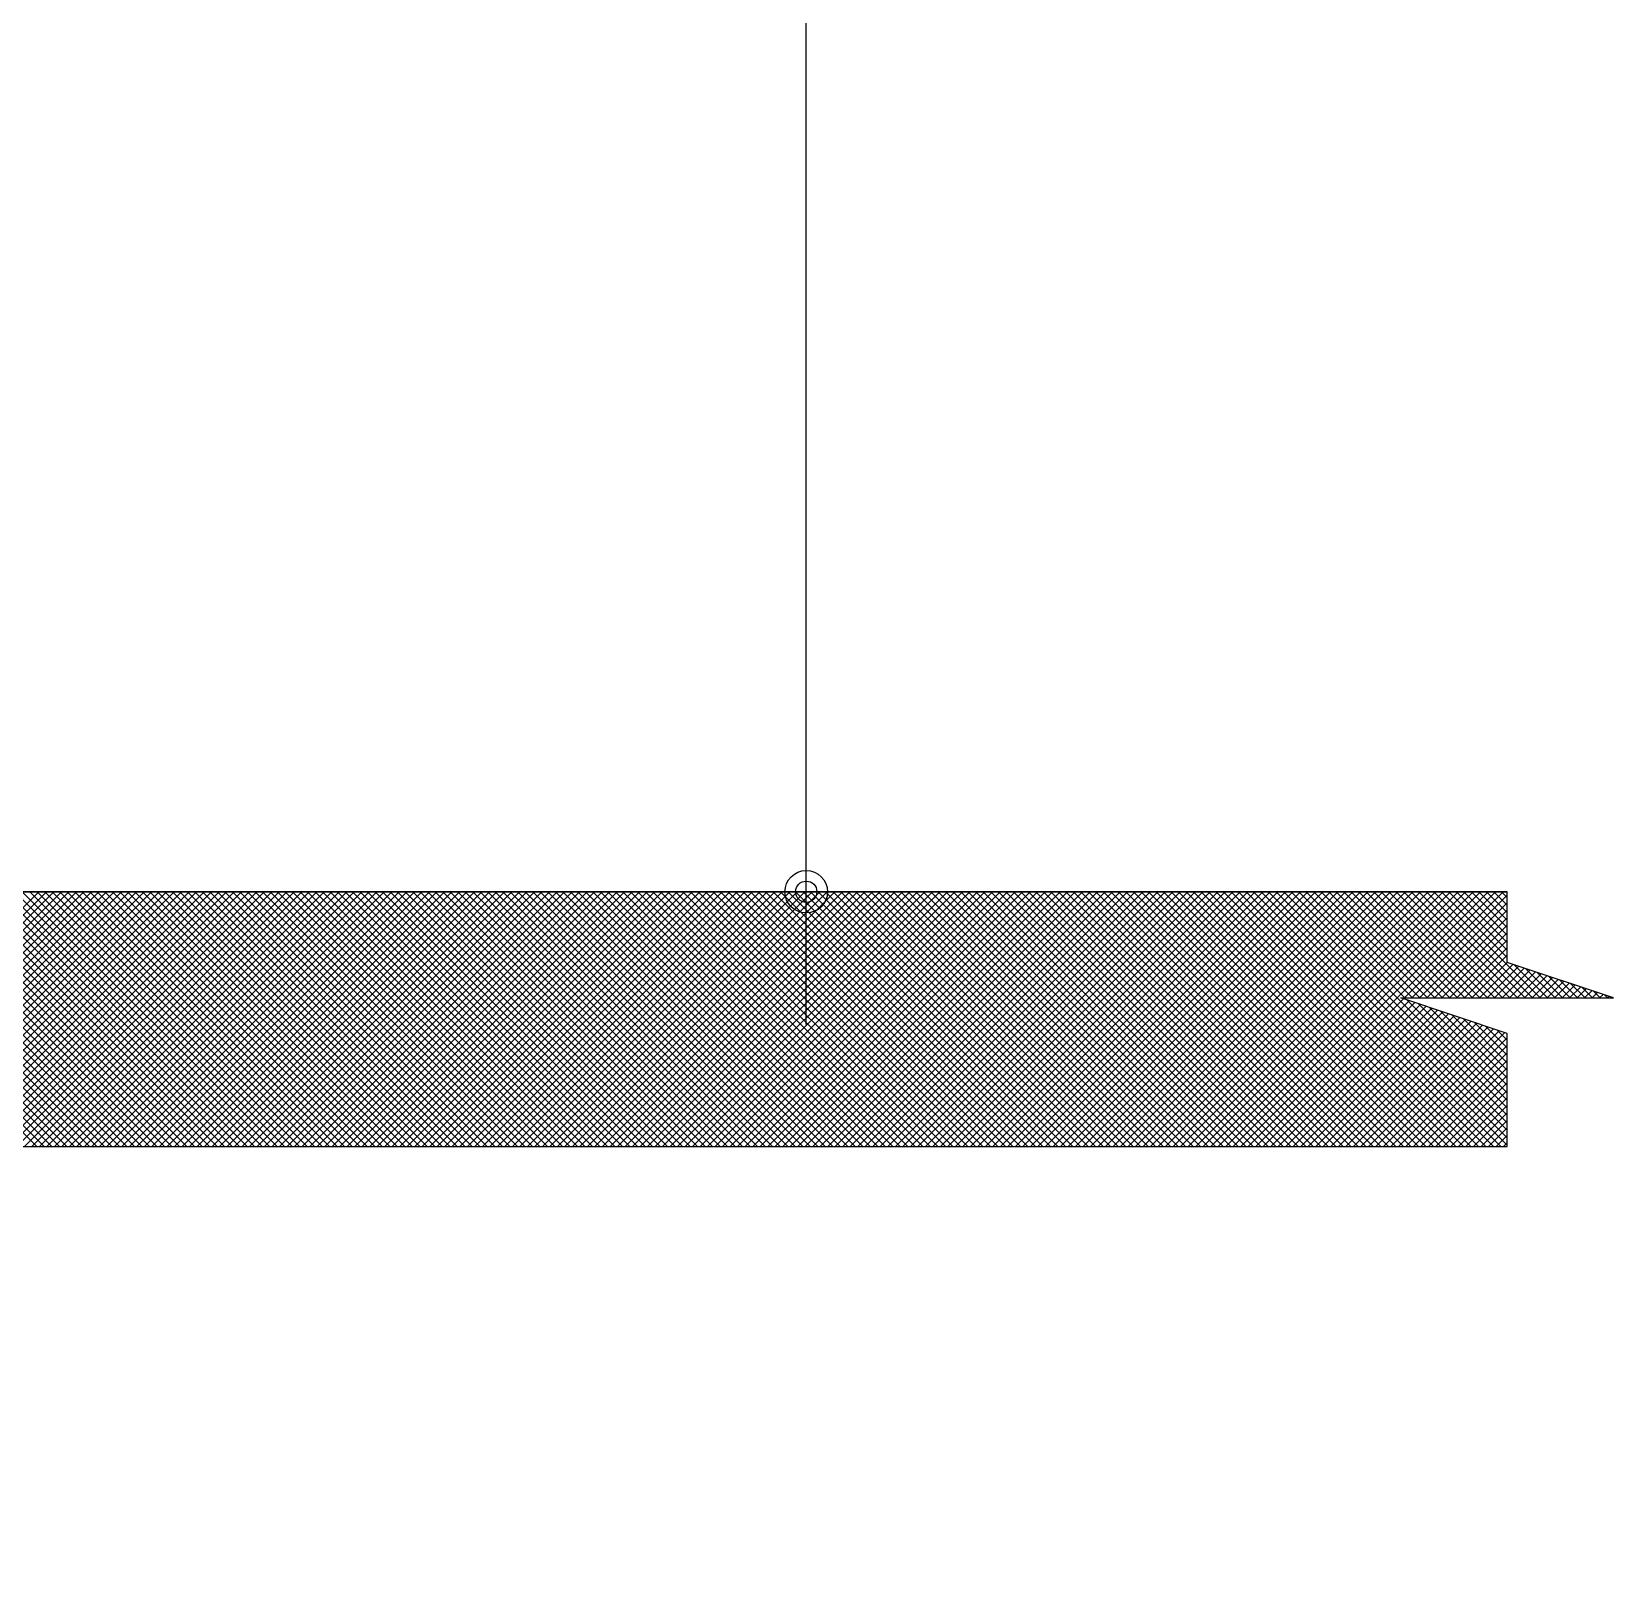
# Model space of a CAD drawing. Extents: x 0 to 119, y 0 to 84.
# Drawn here: x 52.017 to 54.996, y 33.299 to 36.199 of the extents above; entities that cross this region are included whole.
import ezdxf

# ---------------------------------------------------------------- set-up
doc = ezdxf.new("R2010")
doc.units = 0
doc.header["$MEASUREMENT"] = 0
for name, color, linetype in [('29', 9, 'CONTINUOUS'), ('32', 250, 'CONTINUOUS'), ('6', 178, 'CONTINUOUS')]:
    doc.layers.add(name, color=color, linetype=linetype)

msp = doc.modelspace()

# ---------------------------------------------------------------- linework, layer by layer
at = {"layer": '29', "color": 9, "linetype": 'Continuous'}
for p, q in [((51.546515, 34.579091), (52.026515, 34.099091)), ((51.550486, 34.099091), (52.030486, 34.579091)), ((51.560657, 34.579091), (52.040657, 34.099091)), ((51.564628, 34.099091), (52.044628, 34.579091)), ((51.574799, 34.579091), (52.054799, 34.099091)), ((51.578771, 34.099091), (52.058771, 34.579091)), ((51.588941, 34.579091), (52.068941, 34.099091)), ((51.592913, 34.099091), (52.072913, 34.579091)), ((51.603084, 34.579091), (52.083084, 34.099091)), ((51.607055, 34.099091), (52.087055, 34.579091)), ((51.617226, 34.579091), (52.097226, 34.099091)), ((51.621197, 34.099091), (52.101197, 34.579091)), ((51.631368, 34.579091), (52.111368, 34.099091)), ((51.635339, 34.099091), (52.115339, 34.579091)), ((51.64551, 34.579091), (52.12551, 34.099091)), ((51.649481, 34.099091), (52.129481, 34.579091)), ((51.659652, 34.579091), (52.139652, 34.099091)), ((51.663623, 34.099091), (52.143623, 34.579091)), ((51.673794, 34.579091), (52.153794, 34.099091)), ((51.677766, 34.099091), (52.157766, 34.579091)), ((51.687936, 34.579091), (52.167936, 34.099091)), ((51.691908, 34.099091), (52.171908, 34.579091)), ((51.702079, 34.579091), (52.182079, 34.099091)), ((51.70605, 34.099091), (52.18605, 34.579091)), ((51.716221, 34.579091), (52.196221, 34.099091)), ((51.720192, 34.099091), (52.200192, 34.579091)), ((51.730363, 34.579091), (52.210363, 34.099091)), ((51.734334, 34.099091), (52.214334, 34.579091)), ((51.744505, 34.579091), (52.224505, 34.099091)), ((51.748476, 34.099091), (52.228476, 34.579091)), ((51.758647, 34.579091), (52.238647, 34.099091)), ((51.762618, 34.099091), (52.242618, 34.579091)), ((51.772789, 34.579091), (52.252789, 34.099091)), ((51.77676, 34.099091), (52.25676, 34.579091)), ((51.786931, 34.579091), (52.266931, 34.099091)), ((51.790903, 34.099091), (52.270903, 34.579091)), ((51.801073, 34.579091), (52.281073, 34.099091)), ((51.805045, 34.099091), (52.285045, 34.579091)), ((51.815216, 34.579091), (52.295216, 34.099091)), ((51.819187, 34.099091), (52.299187, 34.579091)), ((51.829358, 34.579091), (52.309358, 34.099091)), ((51.833329, 34.099091), (52.313329, 34.579091)), ((51.8435, 34.579091), (52.3235, 34.099091)), ((51.847471, 34.099091), (52.327471, 34.579091)), ((51.857642, 34.579091), (52.337642, 34.099091)), ((51.861613, 34.099091), (52.341613, 34.579091)), ((51.871784, 34.579091), (52.351784, 34.099091)), ((51.875755, 34.099091), (52.355755, 34.579091)), ((51.885926, 34.579091), (52.365926, 34.099091)), ((51.889898, 34.099091), (52.369898, 34.579091)), ((51.900068, 34.579091), (52.380068, 34.099091)), ((51.90404, 34.099091), (52.38404, 34.579091)), ((51.914211, 34.579091), (52.394211, 34.099091)), ((51.918182, 34.099091), (52.398182, 34.579091)), ((51.928353, 34.579091), (52.408353, 34.099091)), ((51.932324, 34.099091), (52.412324, 34.579091)), ((51.942495, 34.579091), (52.422495, 34.099091)), ((51.946466, 34.099091), (52.426466, 34.579091)), ((51.956637, 34.579091), (52.436637, 34.099091)), ((51.960608, 34.099091), (52.440608, 34.579091)), ((51.970779, 34.579091), (52.450779, 34.099091)), ((51.97475, 34.099091), (52.45475, 34.579091)), ((51.984921, 34.579091), (52.464921, 34.099091)), ((51.988892, 34.099091), (52.468892, 34.579091)), ((51.999063, 34.579091), (52.479063, 34.099091)), ((52.003035, 34.099091), (52.483035, 34.579091)), ((52.013205, 34.579091), (52.493205, 34.099091)), ((52.017177, 34.099091), (52.497177, 34.579091)), ((52.027348, 34.579091), (52.507348, 34.099091)), ((52.031319, 34.099091), (52.511319, 34.579091)), ((52.04149, 34.579091), (52.52149, 34.099091)), ((52.045461, 34.099091), (52.525461, 34.579091)), ((52.055632, 34.579091), (52.535632, 34.099091)), ((52.059603, 34.099091), (52.539603, 34.579091)), ((52.069774, 34.579091), (52.549774, 34.099091)), ((52.073745, 34.099091), (52.553745, 34.579091)), ((52.083916, 34.579091), (52.563916, 34.099091)), ((52.087887, 34.099091), (52.567887, 34.579091)), ((52.098058, 34.579091), (52.578058, 34.099091)), ((52.10203, 34.099091), (52.58203, 34.579091)), ((52.1122, 34.579091), (52.5922, 34.099091)), ((52.116172, 34.099091), (52.596172, 34.579091)), ((52.126343, 34.579091), (52.606343, 34.099091)), ((52.130314, 34.099091), (52.610314, 34.579091)), ((52.140485, 34.579091), (52.620485, 34.099091)), ((52.144456, 34.099091), (52.624456, 34.579091)), ((52.154627, 34.579091), (52.634627, 34.099091)), ((52.158598, 34.099091), (52.638598, 34.579091)), ((52.168769, 34.579091), (52.648769, 34.099091)), ((52.17274, 34.099091), (52.65274, 34.579091)), ((52.182911, 34.579091), (52.662911, 34.099091)), ((52.186882, 34.099091), (52.666882, 34.579091)), ((52.197053, 34.579091), (52.677053, 34.099091)), ((52.201025, 34.099091), (52.681025, 34.579091)), ((52.211195, 34.579091), (52.691195, 34.099091)), ((52.215167, 34.099091), (52.695167, 34.579091)), ((52.225338, 34.579091), (52.705338, 34.099091)), ((52.229309, 34.099091), (52.709309, 34.579091)), ((52.23948, 34.579091), (52.71948, 34.099091)), ((52.243451, 34.099091), (52.723451, 34.579091)), ((52.253622, 34.579091), (52.733622, 34.099091)), ((52.257593, 34.099091), (52.737593, 34.579091)), ((52.267764, 34.579091), (52.747764, 34.099091)), ((52.271735, 34.099091), (52.751735, 34.579091)), ((52.281906, 34.579091), (52.761906, 34.099091)), ((52.285877, 34.099091), (52.765877, 34.579091)), ((52.296048, 34.579091), (52.776048, 34.099091)), ((52.300019, 34.099091), (52.780019, 34.579091)), ((52.31019, 34.579091), (52.79019, 34.099091)), ((52.314162, 34.099091), (52.794162, 34.579091)), ((52.324332, 34.579091), (52.804332, 34.099091)), ((52.328304, 34.099091), (52.808304, 34.579091)), ((52.338475, 34.579091), (52.818475, 34.099091)), ((52.342446, 34.099091), (52.822446, 34.579091)), ((52.352617, 34.579091), (52.832617, 34.099091)), ((52.356588, 34.099091), (52.836588, 34.579091)), ((52.366759, 34.579091), (52.846759, 34.099091)), ((52.37073, 34.099091), (52.85073, 34.579091)), ((52.380901, 34.579091), (52.860901, 34.099091)), ((52.384872, 34.099091), (52.864872, 34.579091)), ((52.395043, 34.579091), (52.875043, 34.099091)), ((52.399014, 34.099091), (52.879014, 34.579091)), ((52.409185, 34.579091), (52.889185, 34.099091)), ((52.413157, 34.099091), (52.893157, 34.579091)), ((52.423327, 34.579091), (52.903327, 34.099091)), ((52.427299, 34.099091), (52.907299, 34.579091)), ((52.43747, 34.579091), (52.91747, 34.099091)), ((52.441441, 34.099091), (52.921441, 34.579091)), ((52.451612, 34.579091), (52.931612, 34.099091)), ((52.455583, 34.099091), (52.935583, 34.579091)), ((52.465754, 34.579091), (52.945754, 34.099091)), ((52.469725, 34.099091), (52.949725, 34.579091)), ((52.479896, 34.579091), (52.959896, 34.099091)), ((52.483867, 34.099091), (52.963867, 34.579091)), ((52.494038, 34.579091), (52.974038, 34.099091)), ((52.498009, 34.099091), (52.978009, 34.579091)), ((52.50818, 34.579091), (52.98818, 34.099091)), ((52.512152, 34.099091), (52.992152, 34.579091)), ((52.522322, 34.579091), (53.002322, 34.099091)), ((52.526294, 34.099091), (53.006294, 34.579091)), ((52.536465, 34.579091), (53.016465, 34.099091)), ((52.540436, 34.099091), (53.020436, 34.579091)), ((52.550607, 34.579091), (53.030607, 34.099091)), ((52.554578, 34.099091), (53.034578, 34.579091)), ((52.564749, 34.579091), (53.044749, 34.099091)), ((52.56872, 34.099091), (53.04872, 34.579091)), ((52.578891, 34.579091), (53.058891, 34.099091)), ((52.582862, 34.099091), (53.062862, 34.579091)), ((52.593033, 34.579091), (53.073033, 34.099091)), ((52.597004, 34.099091), (53.077004, 34.579091)), ((52.607175, 34.579091), (53.087175, 34.099091)), ((52.611146, 34.099091), (53.091146, 34.579091)), ((52.621317, 34.579091), (53.101317, 34.099091)), ((52.625289, 34.099091), (53.105289, 34.579091)), ((52.635459, 34.579091), (53.115459, 34.099091)), ((52.639431, 34.099091), (53.119431, 34.579091)), ((52.649602, 34.579091), (53.129602, 34.099091)), ((52.653573, 34.099091), (53.133573, 34.579091)), ((52.663744, 34.579091), (53.143744, 34.099091)), ((52.667715, 34.099091), (53.147715, 34.579091)), ((52.677886, 34.579091), (53.157886, 34.099091)), ((52.681857, 34.099091), (53.161857, 34.579091)), ((52.692028, 34.579091), (53.172028, 34.099091)), ((52.695999, 34.099091), (53.175999, 34.579091)), ((52.70617, 34.579091), (53.18617, 34.099091)), ((52.710141, 34.099091), (53.190141, 34.579091)), ((52.720312, 34.579091), (53.200312, 34.099091)), ((52.724284, 34.099091), (53.204284, 34.579091)), ((52.734454, 34.579091), (53.214454, 34.099091)), ((52.738426, 34.099091), (53.218426, 34.579091)), ((52.748597, 34.579091), (53.228597, 34.099091)), ((52.752568, 34.099091), (53.232568, 34.579091)), ((52.762739, 34.579091), (53.242739, 34.099091)), ((52.76671, 34.099091), (53.24671, 34.579091)), ((52.776881, 34.579091), (53.256881, 34.099091)), ((52.780852, 34.099091), (53.260852, 34.579091)), ((52.791023, 34.579091), (53.271023, 34.099091)), ((52.794994, 34.099091), (53.274994, 34.579091)), ((52.805165, 34.579091), (53.285165, 34.099091)), ((52.809136, 34.099091), (53.289136, 34.579091)), ((52.819307, 34.579091), (53.299307, 34.099091)), ((52.823278, 34.099091), (53.303278, 34.579091)), ((52.833449, 34.579091), (53.313449, 34.099091)), ((52.837421, 34.099091), (53.317421, 34.579091)), ((52.847591, 34.579091), (53.327591, 34.099091)), ((52.851563, 34.099091), (53.331563, 34.579091)), ((52.861734, 34.579091), (53.341734, 34.099091)), ((52.865705, 34.099091), (53.345705, 34.579091)), ((52.875876, 34.579091), (53.355876, 34.099091)), ((52.879847, 34.099091), (53.359847, 34.579091)), ((52.890018, 34.579091), (53.370018, 34.099091)), ((52.893989, 34.099091), (53.373989, 34.579091)), ((52.90416, 34.579091), (53.38416, 34.099091)), ((52.908131, 34.099091), (53.388131, 34.579091)), ((52.918302, 34.579091), (53.398302, 34.099091)), ((52.922273, 34.099091), (53.402273, 34.579091)), ((52.932444, 34.579091), (53.412444, 34.099091)), ((52.936416, 34.099091), (53.416416, 34.579091)), ((52.946586, 34.579091), (53.426586, 34.099091)), ((52.950558, 34.099091), (53.430558, 34.579091)), ((52.960729, 34.579091), (53.440729, 34.099091)), ((52.9647, 34.099091), (53.4447, 34.579091)), ((52.974871, 34.579091), (53.454871, 34.099091)), ((52.978842, 34.099091), (53.458842, 34.579091)), ((52.989013, 34.579091), (53.469013, 34.099091)), ((52.992984, 34.099091), (53.472984, 34.579091)), ((53.003155, 34.579091), (53.483155, 34.099091)), ((53.007126, 34.099091), (53.487126, 34.579091)), ((53.017297, 34.579091), (53.497297, 34.099091)), ((53.021268, 34.099091), (53.501268, 34.579091)), ((53.031439, 34.579091), (53.511439, 34.099091)), ((53.035411, 34.099091), (53.515411, 34.579091)), ((53.045581, 34.579091), (53.525581, 34.099091)), ((53.049553, 34.099091), (53.529553, 34.579091)), ((53.059724, 34.579091), (53.539724, 34.099091)), ((53.063695, 34.099091), (53.543695, 34.579091)), ((53.073866, 34.579091), (53.553866, 34.099091)), ((53.077837, 34.099091), (53.557837, 34.579091)), ((53.088008, 34.579091), (53.568008, 34.099091)), ((53.091979, 34.099091), (53.571979, 34.579091)), ((53.10215, 34.579091), (53.58215, 34.099091)), ((53.106121, 34.099091), (53.586121, 34.579091)), ((53.116292, 34.579091), (53.596292, 34.099091)), ((53.120263, 34.099091), (53.600263, 34.579091)), ((53.130434, 34.579091), (53.610434, 34.099091)), ((53.134405, 34.099091), (53.614405, 34.579091)), ((53.144576, 34.579091), (53.624576, 34.099091)), ((53.148548, 34.099091), (53.628548, 34.579091)), ((53.158718, 34.579091), (53.638718, 34.099091)), ((53.16269, 34.099091), (53.64269, 34.579091)), ((53.172861, 34.579091), (53.652861, 34.099091)), ((53.176832, 34.099091), (53.656832, 34.579091)), ((53.187003, 34.579091), (53.667003, 34.099091)), ((53.190974, 34.099091), (53.670974, 34.579091)), ((53.201145, 34.579091), (53.681145, 34.099091)), ((53.205116, 34.099091), (53.685116, 34.579091)), ((53.215287, 34.579091), (53.695287, 34.099091)), ((53.219258, 34.099091), (53.699258, 34.579091)), ((53.229429, 34.579091), (53.709429, 34.099091)), ((53.2334, 34.099091), (53.7134, 34.579091)), ((53.243571, 34.579091), (53.723571, 34.099091)), ((53.247543, 34.099091), (53.727543, 34.579091)), ((53.257713, 34.579091), (53.737713, 34.099091)), ((53.261685, 34.099091), (53.741685, 34.579091)), ((53.271856, 34.579091), (53.751856, 34.099091)), ((53.275827, 34.099091), (53.755827, 34.579091)), ((53.285998, 34.579091), (53.765998, 34.099091)), ((53.289969, 34.099091), (53.769969, 34.579091)), ((53.30014, 34.579091), (53.78014, 34.099091)), ((53.304111, 34.099091), (53.784111, 34.579091)), ((53.314282, 34.579091), (53.794282, 34.099091)), ((53.318253, 34.099091), (53.798253, 34.579091)), ((53.328424, 34.579091), (53.808424, 34.099091)), ((53.332395, 34.099091), (53.812395, 34.579091)), ((53.342566, 34.579091), (53.822566, 34.099091)), ((53.346538, 34.099091), (53.826538, 34.579091)), ((53.356708, 34.579091), (53.836708, 34.099091)), ((53.36068, 34.099091), (53.84068, 34.579091)), ((53.370851, 34.579091), (53.850851, 34.099091)), ((53.374822, 34.099091), (53.854822, 34.579091)), ((53.384993, 34.579091), (53.864993, 34.099091)), ((53.388964, 34.099091), (53.868964, 34.579091)), ((53.399135, 34.579091), (53.879135, 34.099091)), ((53.403106, 34.099091), (53.883106, 34.579091)), ((53.413277, 34.579091), (53.893277, 34.099091)), ((53.417248, 34.099091), (53.897248, 34.579091)), ((53.427419, 34.579091), (53.907419, 34.099091)), ((53.43139, 34.099091), (53.91139, 34.579091)), ((53.441561, 34.579091), (53.921561, 34.099091)), ((53.445532, 34.099091), (53.925532, 34.579091)), ((53.455703, 34.579091), (53.935703, 34.099091)), ((53.459675, 34.099091), (53.939675, 34.579091)), ((53.469845, 34.579091), (53.949845, 34.099091)), ((53.473817, 34.099091), (53.953817, 34.579091)), ((53.483988, 34.579091), (53.963988, 34.099091)), ((53.487959, 34.099091), (53.967959, 34.579091)), ((53.49813, 34.579091), (53.97813, 34.099091)), ((53.502101, 34.099091), (53.982101, 34.579091)), ((53.512272, 34.579091), (53.992272, 34.099091)), ((53.516243, 34.099091), (53.996243, 34.579091)), ((53.526414, 34.579091), (54.006414, 34.099091)), ((53.530385, 34.099091), (54.010385, 34.579091)), ((53.540556, 34.579091), (54.020556, 34.099091)), ((53.544527, 34.099091), (54.024527, 34.579091)), ((53.554698, 34.579091), (54.034698, 34.099091)), ((53.55867, 34.099091), (54.03867, 34.579091)), ((53.56884, 34.579091), (54.04884, 34.099091)), ((53.572812, 34.099091), (54.052812, 34.579091)), ((53.582983, 34.579091), (54.062983, 34.099091)), ((53.586954, 34.099091), (54.066954, 34.579091)), ((53.597125, 34.579091), (54.077125, 34.099091)), ((53.601096, 34.099091), (54.081096, 34.579091)), ((53.611267, 34.579091), (54.091267, 34.099091)), ((53.615238, 34.099091), (54.095238, 34.579091)), ((53.625409, 34.579091), (54.105409, 34.099091)), ((53.62938, 34.099091), (54.10938, 34.579091)), ((53.639551, 34.579091), (54.119551, 34.099091)), ((53.643522, 34.099091), (54.123522, 34.579091)), ((53.653693, 34.579091), (54.133693, 34.099091)), ((53.657665, 34.099091), (54.137665, 34.579091)), ((53.667835, 34.579091), (54.147835, 34.099091)), ((53.671807, 34.099091), (54.151807, 34.579091)), ((53.681977, 34.579091), (54.161977, 34.099091)), ((53.685949, 34.099091), (54.165949, 34.579091)), ((53.69612, 34.579091), (54.17612, 34.099091)), ((53.700091, 34.099091), (54.180091, 34.579091)), ((53.710262, 34.579091), (54.190262, 34.099091)), ((53.714233, 34.099091), (54.194233, 34.579091)), ((53.724404, 34.579091), (54.204404, 34.099091)), ((53.728375, 34.099091), (54.208375, 34.579091)), ((53.738546, 34.579091), (54.218546, 34.099091)), ((53.742517, 34.099091), (54.222517, 34.579091)), ((53.752688, 34.579091), (54.232688, 34.099091)), ((53.756659, 34.099091), (54.236659, 34.579091)), ((53.76683, 34.579091), (54.24683, 34.099091)), ((53.770802, 34.099091), (54.250802, 34.579091)), ((53.780972, 34.579091), (54.260972, 34.099091)), ((53.784944, 34.099091), (54.264944, 34.579091)), ((53.795115, 34.579091), (54.275115, 34.099091)), ((53.799086, 34.099091), (54.279086, 34.579091)), ((53.809257, 34.579091), (54.289257, 34.099091)), ((53.813228, 34.099091), (54.293228, 34.579091)), ((53.823399, 34.579091), (54.303399, 34.099091)), ((53.82737, 34.099091), (54.30737, 34.579091)), ((53.837541, 34.579091), (54.317541, 34.099091)), ((53.841512, 34.099091), (54.321512, 34.579091)), ((53.851683, 34.579091), (54.331683, 34.099091)), ((53.855654, 34.099091), (54.335654, 34.579091)), ((53.865825, 34.579091), (54.345825, 34.099091)), ((53.869797, 34.099091), (54.349797, 34.579091)), ((53.879967, 34.579091), (54.359967, 34.099091)), ((53.883939, 34.099091), (54.363939, 34.579091)), ((53.89411, 34.579091), (54.37411, 34.099091)), ((53.898081, 34.099091), (54.378081, 34.579091)), ((53.908252, 34.579091), (54.388252, 34.099091)), ((53.912223, 34.099091), (54.392223, 34.579091)), ((53.922394, 34.579091), (54.402394, 34.099091)), ((53.926365, 34.099091), (54.406365, 34.579091)), ((53.936536, 34.579091), (54.416536, 34.099091)), ((53.940507, 34.099091), (54.420507, 34.579091)), ((53.950678, 34.579091), (54.430678, 34.099091)), ((53.954649, 34.099091), (54.434649, 34.579091)), ((53.96482, 34.579091), (54.44482, 34.099091)), ((53.968791, 34.099091), (54.448791, 34.579091)), ((53.978962, 34.579091), (54.458962, 34.099091)), ((53.982934, 34.099091), (54.462934, 34.579091)), ((53.993104, 34.579091), (54.473104, 34.099091)), ((53.997076, 34.099091), (54.477076, 34.579091)), ((54.007247, 34.579091), (54.487247, 34.099091)), ((54.011218, 34.099091), (54.491218, 34.579091)), ((54.021389, 34.579091), (54.501389, 34.099091)), ((54.02536, 34.099091), (54.50536, 34.579091)), ((54.035531, 34.579091), (54.515531, 34.099091)), ((54.039502, 34.099091), (54.519502, 34.579091)), ((54.049673, 34.579091), (54.529673, 34.099091)), ((54.053644, 34.099091), (54.533644, 34.579091)), ((54.063815, 34.579091), (54.543815, 34.099091)), ((54.067786, 34.099091), (54.547786, 34.579091)), ((54.077957, 34.579091), (54.557957, 34.099091)), ((54.081929, 34.099091), (54.561929, 34.579091)), ((54.092099, 34.579091), (54.572099, 34.099091)), ((54.096071, 34.099091), (54.576071, 34.579091)), ((54.106242, 34.579091), (54.586242, 34.099091)), ((54.110213, 34.099091), (54.590213, 34.579091)), ((54.120384, 34.579091), (54.600384, 34.099091)), ((54.124355, 34.099091), (54.604355, 34.579091)), ((54.134526, 34.579091), (54.614526, 34.099091)), ((54.138497, 34.099091), (54.618497, 34.579091)), ((54.148668, 34.579091), (54.628668, 34.099091)), ((54.152639, 34.099091), (54.632639, 34.579091)), ((54.16281, 34.579091), (54.64281, 34.099091)), ((54.166781, 34.099091), (54.646781, 34.579091)), ((54.176952, 34.579091), (54.656952, 34.099091)), ((54.180924, 34.099091), (54.660924, 34.579091)), ((54.191094, 34.579091), (54.671094, 34.099091)), ((54.195066, 34.099091), (54.675066, 34.579091)), ((54.205237, 34.579091), (54.685237, 34.099091)), ((54.209208, 34.099091), (54.689208, 34.579091)), ((54.219379, 34.579091), (54.699379, 34.099091)), ((54.22335, 34.099091), (54.70335, 34.579091)), ((54.233521, 34.579091), (54.713521, 34.099091)), ((54.237492, 34.099091), (54.717492, 34.579091)), ((54.247663, 34.579091), (54.727663, 34.099091)), ((54.251634, 34.099091), (54.731634, 34.579091)), ((54.261805, 34.579091), (54.741805, 34.099091)), ((54.265776, 34.099091), (54.745776, 34.579091)), ((54.275947, 34.579091), (54.755947, 34.099091)), ((54.279918, 34.099091), (54.759918, 34.579091)), ((54.290089, 34.579091), (54.770089, 34.099091)), ((54.294061, 34.099091), (54.774061, 34.579091)), ((54.304231, 34.579091), (54.784231, 34.099091)), ((54.308203, 34.099091), (54.788203, 34.579091)), ((54.318374, 34.579091), (54.795911, 34.101553)), ((54.332516, 34.579091), (54.795911, 34.115695)), ((54.346658, 34.579091), (54.795911, 34.129838)), ((54.3608, 34.579091), (54.795911, 34.14398)), ((54.374942, 34.579091), (54.795911, 34.158122)), ((54.389084, 34.579091), (54.795911, 34.172264)), ((54.403226, 34.579091), (54.603226, 34.379091)), ((54.417369, 34.579091), (54.617369, 34.379091)), ((54.431511, 34.579091), (54.631511, 34.379091)), ((54.445653, 34.579091), (54.645653, 34.379091)), ((54.459795, 34.579091), (54.659795, 34.379091)), ((54.473937, 34.579091), (54.673937, 34.379091)), ((54.488079, 34.579091), (54.688079, 34.379091)), ((54.502221, 34.579091), (54.702221, 34.379091)), ((54.516363, 34.579091), (54.716363, 34.379091)), ((54.530506, 34.579091), (54.730506, 34.379091)), ((54.544648, 34.579091), (54.744648, 34.379091)), ((54.55879, 34.579091), (54.75879, 34.379091)), ((54.572932, 34.579091), (54.772932, 34.379091)), ((54.587074, 34.579091), (54.787074, 34.379091)), ((54.601216, 34.579091), (54.801216, 34.379091)), ((54.602345, 34.379091), (54.795911, 34.572657)), ((54.615358, 34.579091), (54.815358, 34.379091)), ((54.616487, 34.379091), (54.795911, 34.558515)), ((54.629501, 34.579091), (54.829501, 34.379091)), ((54.643643, 34.579091), (54.843643, 34.379091)), ((54.657785, 34.579091), (54.857785, 34.379091)), ((54.671927, 34.579091), (54.795911, 34.455107)), ((54.686069, 34.579091), (54.795911, 34.469249)), ((54.700211, 34.579091), (54.795911, 34.483391)), ((54.714353, 34.579091), (54.795911, 34.497533)), ((54.728496, 34.579091), (54.795911, 34.511675)), ((54.742638, 34.579091), (54.795911, 34.525817)), ((54.75678, 34.579091), (54.795911, 34.539959)), ((54.770922, 34.579091), (54.795911, 34.554102)), ((54.785064, 34.579091), (54.795911, 34.568244)), ((54.630629, 34.379091), (54.795911, 34.544373)), ((54.644771, 34.379091), (54.795911, 34.530231)), ((54.658913, 34.379091), (54.795911, 34.516089)), ((54.673056, 34.379091), (54.795911, 34.501947)), ((54.687198, 34.379091), (54.795911, 34.487804)), ((54.70134, 34.379091), (54.795911, 34.473662)), ((54.715482, 34.379091), (54.795911, 34.45952)), ((54.729624, 34.379091), (54.795911, 34.445757)), ((54.743766, 34.379091), (54.806802, 34.442127)), ((54.809935, 34.441083), (54.871927, 34.379091)), ((54.757908, 34.379091), (54.817409, 34.438591)), ((54.772051, 34.379091), (54.828016, 34.435056)), ((54.786193, 34.379091), (54.838622, 34.43152)), ((54.800335, 34.379091), (54.849229, 34.427985)), ((54.814477, 34.379091), (54.859835, 34.424449)), ((54.828619, 34.379091), (54.870442, 34.420914)), ((54.831148, 34.434012), (54.886069, 34.379091)), ((54.842761, 34.379091), (54.881049, 34.417378)), ((54.852362, 34.426941), (54.900211, 34.379091)), ((54.856903, 34.379091), (54.891655, 34.413843)), ((54.871045, 34.379091), (54.902262, 34.410307)), ((54.873575, 34.41987), (54.914353, 34.379091)), ((54.894788, 34.412799), (54.928496, 34.379091)), ((54.885188, 34.379091), (54.912868, 34.406772)), ((54.89933, 34.379091), (54.923475, 34.403236)), ((54.913472, 34.379091), (54.934082, 34.399701)), ((54.916001, 34.405728), (54.942638, 34.379091)), ((54.927614, 34.379091), (54.944688, 34.396165)), ((54.937214, 34.398657), (54.95678, 34.379091)), ((54.941756, 34.379091), (54.955295, 34.39263)), ((54.955898, 34.379091), (54.965901, 34.389094)), ((54.958427, 34.391586), (54.970922, 34.379091)), ((54.97004, 34.379091), (54.976508, 34.385559)), ((54.979641, 34.384514), (54.985064, 34.379091)), ((54.984183, 34.379091), (54.987115, 34.382023)), ((54.322345, 34.099091), (54.600736, 34.377483)), ((54.336487, 34.099091), (54.611343, 34.373947)), ((54.350629, 34.099091), (54.62195, 34.370411)), ((54.364771, 34.099091), (54.632556, 34.366876)), ((54.378913, 34.099091), (54.643163, 34.36334)), ((54.393056, 34.099091), (54.653769, 34.359805)), ((54.407198, 34.099091), (54.664376, 34.356269)), ((54.42134, 34.099091), (54.674983, 34.352734)), ((54.606884, 34.375433), (54.795911, 34.186406)), ((54.628097, 34.368362), (54.795911, 34.200548)), ((54.64931, 34.361291), (54.795911, 34.21469)), ((54.670524, 34.35422), (54.795911, 34.228832)), ((54.435482, 34.099091), (54.685589, 34.349198)), ((54.449624, 34.099091), (54.696196, 34.345663)), ((54.463766, 34.099091), (54.706802, 34.342127)), ((54.477908, 34.099091), (54.717409, 34.338592)), ((54.492051, 34.099091), (54.728016, 34.335056)), ((54.506193, 34.099091), (54.738622, 34.331521)), ((54.520335, 34.099091), (54.749229, 34.327985)), ((54.534477, 34.099091), (54.759835, 34.324449)), ((54.548619, 34.099091), (54.770442, 34.320914)), ((54.691737, 34.347149), (54.795911, 34.242975)), ((54.71295, 34.340078), (54.795911, 34.257117)), ((54.734163, 34.333007), (54.795911, 34.271259)), ((54.755377, 34.325936), (54.795911, 34.285401)), ((54.562761, 34.099091), (54.781049, 34.317378)), ((54.576903, 34.099091), (54.791655, 34.313843)), ((54.591045, 34.099091), (54.795911, 34.303957)), ((54.77659, 34.318865), (54.795911, 34.299543)), ((54.605188, 34.099091), (54.795911, 34.289815)), ((54.61933, 34.099091), (54.795911, 34.275672)), ((54.633472, 34.099091), (54.795911, 34.26153)), ((54.647614, 34.099091), (54.795911, 34.247388)), ((54.661756, 34.099091), (54.795911, 34.233246)), ((54.675898, 34.099091), (54.795911, 34.219104)), ((54.69004, 34.099091), (54.795911, 34.204962)), ((54.704183, 34.099091), (54.795911, 34.19082)), ((54.718325, 34.099091), (54.795911, 34.176678)), ((54.732467, 34.099091), (54.795911, 34.162535)), ((54.746609, 34.099091), (54.795911, 34.148393)), ((54.760751, 34.099091), (54.795911, 34.134251)), ((54.774893, 34.099091), (54.795911, 34.120109)), ((54.789035, 34.099091), (54.795911, 34.105967))]:
    msp.add_line(p, q, dxfattribs=at)
msp.add_lwpolyline([(46.656055, 34.579091), (46.656055, 33.299091), (47.216055, 33.299091), (47.216055, 34.099091), (54.795911, 34.099091), (54.795911, 34.312424), (54.595911, 34.379091), (54.995911, 34.379091), (54.795911, 34.445757), (54.795911, 34.579091), (51.456055, 34.579091), (47.216055, 34.579091), (46.656055, 34.579091)], dxfattribs=at)
at = {"layer": '32', "color": 250, "linetype": 'Continuous'}
for p, q in [((53.475673, 34.329091), (53.475673, 45.829091)), ((53.125983, 34.579091), (53.125983, 34.579091)), ((53.375983, 34.579091), (53.725673, 34.579091))]:
    msp.add_line(p, q, dxfattribs=at)
for radius in [0.04, 0.02]:
    msp.add_circle((53.475673, 34.579091), radius, dxfattribs=at)
at = {"layer": '6', "color": 178, "linetype": 'Continuous'}
msp.add_line((53.856276, 34.579091), (54.795911, 34.579091), dxfattribs=at)
for points in [[(47.216055, 34.099091), (54.795911, 34.099091), (54.795911, 34.312424), (54.595911, 34.379091), (54.995911, 34.379091), (54.795911, 34.445757), (54.795911, 34.579091)], [(47.216055, 34.579091), (51.456055, 34.579091), (54.795911, 34.579091)]]:
    msp.add_lwpolyline(points, dxfattribs=at)

doc.saveas('drawing.dxf')
